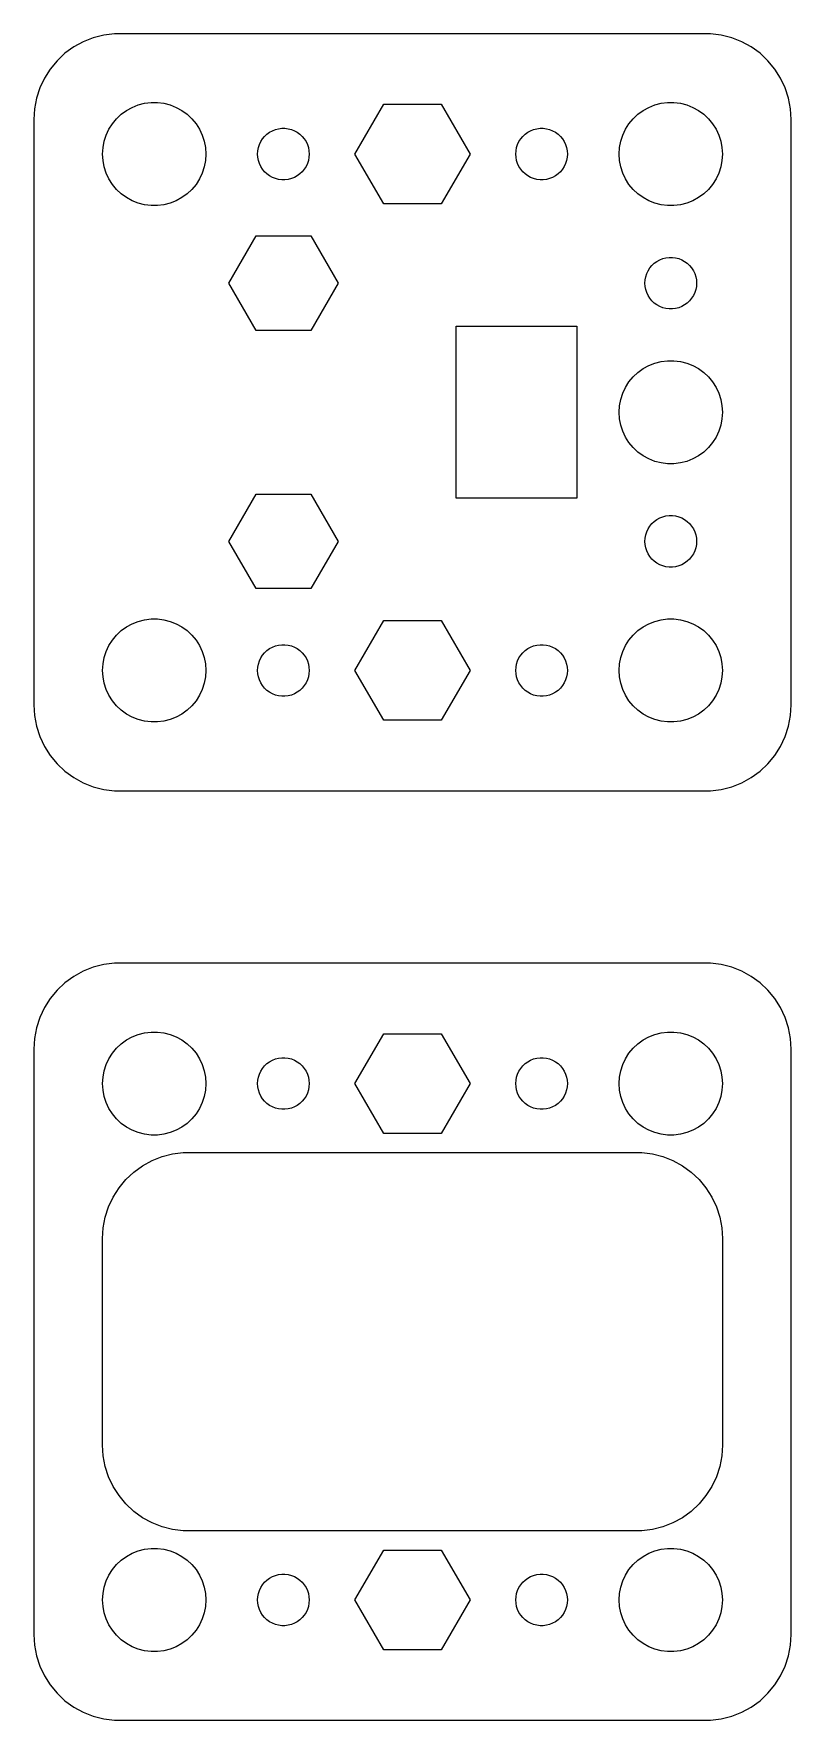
# Model space of a CAD drawing. Header units: metres. Extents: x 0.5 to 44.5, y 86 to 184.
import ezdxf

# ---------------------------------------------------------------- set-up
doc = ezdxf.new("R2010")
doc.units = ezdxf.units.M

msp = doc.modelspace()

# ---------------------------------------------------------------- linework, layer by layer
for p, q in [((3.37109, 183.524), (2.82086, 183.222)), ((3.95491, 183.755), (3.37109, 183.524)), ((4.56308, 183.911), (3.95491, 183.755)), ((5.18604, 183.99), (4.56308, 183.911)), ((39.8139, 183.99), (5.18604, 183.99)), ((40.4369, 183.911), (39.8139, 183.99)), ((41.0451, 183.755), (40.4369, 183.911)), ((41.6289, 183.524), (41.0451, 183.755)), ((42.1791, 183.222), (41.6289, 183.524)), ((1.85515, 182.423), (1.45491, 181.939)), ((2.31287, 182.853), (1.85515, 182.423)), ((2.82086, 183.222), (2.31287, 182.853)), ((42.6871, 182.853), (42.1791, 183.222)), ((43.1448, 182.423), (42.6871, 182.853)), ((43.5451, 181.939), (43.1448, 182.423)), ((1.11845, 181.409), (0.85111, 180.841)), ((1.45491, 181.939), (1.11845, 181.409)), ((43.8815, 181.409), (43.5451, 181.939)), ((44.1489, 180.841), (43.8815, 181.409)), ((0.85111, 180.841), (0.65707, 180.243)), ((44.3429, 180.243), (44.1489, 180.841)), ((0.53941, 179.627), (0.5, 179)), ((0.65707, 180.243), (0.53941, 179.627)), ((5.31308, 179.054), (5.58772, 179.312)), ((5.58772, 179.312), (5.89252, 179.533)), ((5.89252, 179.533), (6.22266, 179.714)), ((6.22266, 179.714), (6.57294, 179.853)), ((6.57294, 179.853), (6.93785, 179.947)), ((6.93785, 179.947), (7.31161, 179.994)), ((7.31161, 179.994), (7.68837, 179.994)), ((7.68837, 179.994), (8.06213, 179.947)), ((8.06213, 179.947), (8.42705, 179.853)), ((8.42705, 179.853), (8.77733, 179.714)), ((8.77733, 179.714), (9.10747, 179.533)), ((9.10747, 179.533), (9.41226, 179.312)), ((9.41226, 179.312), (9.6869, 179.054)), ((19.1534, 177), (20.8267, 179.898)), ((20.8267, 179.898), (24.1733, 179.898)), ((24.1733, 179.898), (25.8466, 177)), ((35.3131, 179.054), (35.5877, 179.312)), ((35.5877, 179.312), (35.8925, 179.533)), ((35.8925, 179.533), (36.2227, 179.714)), ((36.2227, 179.714), (36.5729, 179.853)), ((36.5729, 179.853), (36.9379, 179.947)), ((36.9379, 179.947), (37.3116, 179.994)), ((37.3116, 179.994), (37.6884, 179.994)), ((37.6884, 179.994), (38.0621, 179.947)), ((38.0621, 179.947), (38.427, 179.853)), ((38.427, 179.853), (38.7773, 179.714)), ((38.7773, 179.714), (39.1075, 179.533)), ((39.1075, 179.533), (39.4123, 179.312)), ((39.4123, 179.312), (39.6869, 179.054)), ((44.4606, 179.627), (44.3429, 180.243)), ((44.5, 179), (44.4606, 179.627)), ((0.5, 179), (0.5, 145)), ((4.71066, 178.104), (4.87108, 178.445)), ((4.87108, 178.445), (5.07294, 178.763)), ((5.07294, 178.763), (5.31308, 179.054)), ((9.6869, 179.054), (9.92705, 178.763)), ((9.92705, 178.763), (10.1289, 178.445)), ((10.1289, 178.445), (10.2893, 178.104)), ((14.1963, 178.266), (14.3613, 178.357)), ((14.3613, 178.357), (14.5365, 178.427)), ((14.5365, 178.427), (14.7189, 178.473)), ((14.7189, 178.473), (14.9058, 178.497)), ((14.9058, 178.497), (15.0942, 178.497)), ((15.0942, 178.497), (15.2811, 178.473)), ((15.2811, 178.473), (15.4635, 178.427)), ((15.4635, 178.427), (15.6387, 178.357)), ((15.6387, 178.357), (15.8037, 178.266)), ((29.1963, 178.266), (29.3613, 178.357)), ((29.3613, 178.357), (29.5365, 178.427)), ((29.5365, 178.427), (29.7189, 178.473)), ((29.7189, 178.473), (29.9058, 178.497)), ((29.9058, 178.497), (30.0942, 178.497)), ((30.0942, 178.497), (30.2811, 178.473)), ((30.2811, 178.473), (30.4635, 178.427)), ((30.4635, 178.427), (30.6387, 178.357)), ((30.6387, 178.357), (30.8037, 178.266)), ((34.7107, 178.104), (34.8711, 178.445)), ((34.8711, 178.445), (35.0729, 178.763)), ((35.0729, 178.763), (35.3131, 179.054)), ((39.6869, 179.054), (39.927, 178.763)), ((39.927, 178.763), (40.1289, 178.445)), ((40.1289, 178.445), (40.2893, 178.104)), ((44.5, 145), (44.5, 179)), ((4.5, 177), (4.52365, 177.376)), ((4.52365, 177.376), (4.59424, 177.746)), ((4.59424, 177.746), (4.71066, 178.104)), ((10.2893, 178.104), (10.4057, 177.746)), ((10.4057, 177.746), (10.4763, 177.376)), ((10.4763, 177.376), (10.5, 177)), ((13.5118, 177.188), (13.5471, 177.373)), ((13.5471, 177.373), (13.6053, 177.552)), ((13.6053, 177.552), (13.6855, 177.723)), ((13.6855, 177.723), (13.7865, 177.882)), ((13.7865, 177.882), (13.9065, 178.027)), ((13.9065, 178.027), (14.0439, 178.156)), ((14.0439, 178.156), (14.1963, 178.266)), ((15.8037, 178.266), (15.9561, 178.156)), ((15.9561, 178.156), (16.0934, 178.027)), ((16.0934, 178.027), (16.2135, 177.882)), ((16.2135, 177.882), (16.3145, 177.723)), ((16.3145, 177.723), (16.3947, 177.552)), ((16.3947, 177.552), (16.4529, 177.373)), ((16.4529, 177.373), (16.4882, 177.188)), ((28.5118, 177.188), (28.5471, 177.373)), ((28.5471, 177.373), (28.6053, 177.552)), ((28.6053, 177.552), (28.6855, 177.723)), ((28.6855, 177.723), (28.7865, 177.882)), ((28.7865, 177.882), (28.9065, 178.027)), ((28.9065, 178.027), (29.0439, 178.156)), ((29.0439, 178.156), (29.1963, 178.266)), ((30.8037, 178.266), (30.9561, 178.156)), ((30.9561, 178.156), (31.0934, 178.027)), ((31.0934, 178.027), (31.2135, 177.882)), ((31.2135, 177.882), (31.3145, 177.723)), ((31.3145, 177.723), (31.3947, 177.552)), ((31.3947, 177.552), (31.4529, 177.373)), ((31.4529, 177.373), (31.4882, 177.188)), ((34.5, 177), (34.5237, 177.376)), ((34.5237, 177.376), (34.5942, 177.746)), ((34.5942, 177.746), (34.7107, 178.104)), ((40.2893, 178.104), (40.4057, 177.746)), ((40.4057, 177.746), (40.4763, 177.376)), ((40.4763, 177.376), (40.5, 177)), ((4.52365, 176.624), (4.5, 177)), ((4.59424, 176.254), (4.52365, 176.624)), ((10.4763, 176.624), (10.4057, 176.254)), ((10.5, 177), (10.4763, 176.624)), ((13.5, 177), (13.5118, 177.188)), ((13.5118, 176.812), (13.5, 177)), ((13.5471, 176.627), (13.5118, 176.812)), ((13.6053, 176.448), (13.5471, 176.627)), ((13.6855, 176.277), (13.6053, 176.448)), ((16.3947, 176.448), (16.3145, 176.277)), ((16.4529, 176.627), (16.3947, 176.448)), ((16.4882, 176.812), (16.4529, 176.627)), ((16.4882, 177.188), (16.5, 177)), ((16.5, 177), (16.4882, 176.812)), ((20.8267, 174.102), (19.1534, 177)), ((25.8466, 177), (24.1733, 174.102)), ((28.5, 177), (28.5118, 177.188)), ((28.5118, 176.812), (28.5, 177)), ((28.5471, 176.627), (28.5118, 176.812)), ((28.6053, 176.448), (28.5471, 176.627)), ((28.6855, 176.277), (28.6053, 176.448)), ((31.3947, 176.448), (31.3145, 176.277)), ((31.4529, 176.627), (31.3947, 176.448)), ((31.4882, 176.812), (31.4529, 176.627)), ((31.4882, 177.188), (31.5, 177)), ((31.5, 177), (31.4882, 176.812)), ((34.5237, 176.624), (34.5, 177)), ((34.5942, 176.254), (34.5237, 176.624)), ((40.4763, 176.624), (40.4057, 176.254)), ((40.5, 177), (40.4763, 176.624)), ((4.71066, 175.896), (4.59424, 176.254)), ((4.87108, 175.555), (4.71066, 175.896)), ((5.07294, 175.237), (4.87108, 175.555)), ((10.1289, 175.555), (9.92705, 175.237)), ((10.2893, 175.896), (10.1289, 175.555)), ((10.4057, 176.254), (10.2893, 175.896)), ((13.7865, 176.118), (13.6855, 176.277)), ((13.9065, 175.973), (13.7865, 176.118)), ((14.0439, 175.844), (13.9065, 175.973)), ((14.1963, 175.734), (14.0439, 175.844)), ((14.3613, 175.643), (14.1963, 175.734)), ((14.5365, 175.573), (14.3613, 175.643)), ((14.7189, 175.527), (14.5365, 175.573)), ((14.9058, 175.503), (14.7189, 175.527)), ((15.0942, 175.503), (14.9058, 175.503)), ((15.2811, 175.527), (15.0942, 175.503)), ((15.4635, 175.573), (15.2811, 175.527)), ((15.6387, 175.643), (15.4635, 175.573)), ((15.8037, 175.734), (15.6387, 175.643)), ((15.9561, 175.844), (15.8037, 175.734)), ((16.0934, 175.973), (15.9561, 175.844)), ((16.2135, 176.118), (16.0934, 175.973)), ((16.3145, 176.277), (16.2135, 176.118)), ((28.7865, 176.118), (28.6855, 176.277)), ((28.9065, 175.973), (28.7865, 176.118)), ((29.0439, 175.844), (28.9065, 175.973)), ((29.1963, 175.734), (29.0439, 175.844)), ((29.3613, 175.643), (29.1963, 175.734)), ((29.5365, 175.573), (29.3613, 175.643)), ((29.7189, 175.527), (29.5365, 175.573)), ((29.9058, 175.503), (29.7189, 175.527)), ((30.0942, 175.503), (29.9058, 175.503)), ((30.2811, 175.527), (30.0942, 175.503)), ((30.4635, 175.573), (30.2811, 175.527)), ((30.6387, 175.643), (30.4635, 175.573)), ((30.8037, 175.734), (30.6387, 175.643)), ((30.9561, 175.844), (30.8037, 175.734)), ((31.0934, 175.973), (30.9561, 175.844)), ((31.2135, 176.118), (31.0934, 175.973)), ((31.3145, 176.277), (31.2135, 176.118)), ((34.7107, 175.896), (34.5942, 176.254)), ((34.8711, 175.555), (34.7107, 175.896)), ((35.0729, 175.237), (34.8711, 175.555)), ((40.1289, 175.555), (39.927, 175.237)), ((40.2893, 175.896), (40.1289, 175.555)), ((40.4057, 176.254), (40.2893, 175.896)), ((5.31308, 174.946), (5.07294, 175.237)), ((5.58772, 174.688), (5.31308, 174.946)), ((5.89252, 174.467), (5.58772, 174.688)), ((6.22266, 174.286), (5.89252, 174.467)), ((9.10747, 174.467), (8.77733, 174.286)), ((9.41226, 174.688), (9.10747, 174.467)), ((9.6869, 174.946), (9.41226, 174.688)), ((9.92705, 175.237), (9.6869, 174.946)), ((35.3131, 174.946), (35.0729, 175.237)), ((35.5877, 174.688), (35.3131, 174.946)), ((35.8925, 174.467), (35.5877, 174.688)), ((36.2227, 174.286), (35.8925, 174.467)), ((39.1075, 174.467), (38.7773, 174.286)), ((39.4123, 174.688), (39.1075, 174.467)), ((39.6869, 174.946), (39.4123, 174.688)), ((39.927, 175.237), (39.6869, 174.946)), ((6.57294, 174.147), (6.22266, 174.286)), ((6.93785, 174.053), (6.57294, 174.147)), ((7.31161, 174.006), (6.93785, 174.053)), ((7.68837, 174.006), (7.31161, 174.006)), ((8.06213, 174.053), (7.68837, 174.006)), ((8.42705, 174.147), (8.06213, 174.053)), ((8.77733, 174.286), (8.42705, 174.147)), ((24.1733, 174.102), (20.8267, 174.102)), ((36.5729, 174.147), (36.2227, 174.286)), ((36.9379, 174.053), (36.5729, 174.147)), ((37.3116, 174.006), (36.9379, 174.053)), ((37.6884, 174.006), (37.3116, 174.006)), ((38.0621, 174.053), (37.6884, 174.006)), ((38.427, 174.147), (38.0621, 174.053)), ((38.7773, 174.286), (38.427, 174.147)), ((11.8265, 169.5), (13.4133, 172.248)), ((13.4133, 172.248), (16.5867, 172.248)), ((16.5867, 172.248), (18.1735, 169.5)), ((36.2865, 170.382), (36.4065, 170.527)), ((36.4065, 170.527), (36.5439, 170.656)), ((36.5439, 170.656), (36.6963, 170.766)), ((36.6963, 170.766), (36.8613, 170.857)), ((36.8613, 170.857), (37.0365, 170.927)), ((37.0365, 170.927), (37.2189, 170.973)), ((37.2189, 170.973), (37.4058, 170.997)), ((37.4058, 170.997), (37.5942, 170.997)), ((37.5942, 170.997), (37.7811, 170.973)), ((37.7811, 170.973), (37.9635, 170.927)), ((37.9635, 170.927), (38.1387, 170.857)), ((38.1387, 170.857), (38.3037, 170.766)), ((38.3037, 170.766), (38.4561, 170.656)), ((38.4561, 170.656), (38.5934, 170.527)), ((38.5934, 170.527), (38.7135, 170.382)), ((36, 169.5), (36.0118, 169.688)), ((36.0118, 169.688), (36.0471, 169.873)), ((36.0471, 169.873), (36.1053, 170.052)), ((36.1053, 170.052), (36.1855, 170.223)), ((36.1855, 170.223), (36.2865, 170.382)), ((38.7135, 170.382), (38.8145, 170.223)), ((38.8145, 170.223), (38.8947, 170.052)), ((38.8947, 170.052), (38.9529, 169.873)), ((38.9529, 169.873), (38.9882, 169.688)), ((38.9882, 169.688), (39, 169.5)), ((13.4133, 166.752), (11.8265, 169.5)), ((18.1735, 169.5), (16.5867, 166.752)), ((36.0118, 169.312), (36, 169.5)), ((36.0471, 169.127), (36.0118, 169.312)), ((36.1053, 168.948), (36.0471, 169.127)), ((36.1855, 168.777), (36.1053, 168.948)), ((36.2865, 168.618), (36.1855, 168.777)), ((36.4065, 168.473), (36.2865, 168.618)), ((38.7135, 168.618), (38.5934, 168.473)), ((38.8145, 168.777), (38.7135, 168.618)), ((38.8947, 168.948), (38.8145, 168.777)), ((38.9529, 169.127), (38.8947, 168.948)), ((38.9882, 169.312), (38.9529, 169.127)), ((39, 169.5), (38.9882, 169.312)), ((36.5439, 168.344), (36.4065, 168.473)), ((36.6963, 168.234), (36.5439, 168.344)), ((36.8613, 168.143), (36.6963, 168.234)), ((37.0365, 168.073), (36.8613, 168.143)), ((37.2189, 168.027), (37.0365, 168.073)), ((37.4058, 168.003), (37.2189, 168.027)), ((37.5942, 168.003), (37.4058, 168.003)), ((37.7811, 168.027), (37.5942, 168.003)), ((37.9635, 168.073), (37.7811, 168.027)), ((38.1387, 168.143), (37.9635, 168.073)), ((38.3037, 168.234), (38.1387, 168.143)), ((38.4561, 168.344), (38.3037, 168.234)), ((38.5934, 168.473), (38.4561, 168.344)), ((16.5867, 166.752), (13.4133, 166.752)), ((25.044, 157), (25.044, 167)), ((25.044, 167), (32.044, 167)), ((32.044, 167), (32.044, 157)), ((35.8925, 164.533), (36.2227, 164.714)), ((36.2227, 164.714), (36.5729, 164.853)), ((36.5729, 164.853), (36.9379, 164.947)), ((36.9379, 164.947), (37.3116, 164.994)), ((37.3116, 164.994), (37.6884, 164.994)), ((37.6884, 164.994), (38.0621, 164.947)), ((38.0621, 164.947), (38.427, 164.853)), ((38.427, 164.853), (38.7773, 164.714)), ((38.7773, 164.714), (39.1075, 164.533)), ((34.8711, 163.445), (35.0729, 163.763)), ((35.0729, 163.763), (35.3131, 164.054)), ((35.3131, 164.054), (35.5877, 164.312)), ((35.5877, 164.312), (35.8925, 164.533)), ((39.1075, 164.533), (39.4123, 164.312)), ((39.4123, 164.312), (39.6869, 164.054)), ((39.6869, 164.054), (39.927, 163.763)), ((39.927, 163.763), (40.1289, 163.445)), ((34.5237, 162.376), (34.5942, 162.746)), ((34.5942, 162.746), (34.7107, 163.104)), ((34.7107, 163.104), (34.8711, 163.445)), ((40.1289, 163.445), (40.2893, 163.104)), ((40.2893, 163.104), (40.4057, 162.746)), ((40.4057, 162.746), (40.4763, 162.376)), ((34.5, 162), (34.5237, 162.376)), ((34.5237, 161.624), (34.5, 162)), ((40.4763, 162.376), (40.5, 162)), ((40.5, 162), (40.4763, 161.624)), ((34.5942, 161.254), (34.5237, 161.624)), ((34.7107, 160.896), (34.5942, 161.254)), ((34.8711, 160.555), (34.7107, 160.896)), ((40.2893, 160.896), (40.1289, 160.555)), ((40.4057, 161.254), (40.2893, 160.896)), ((40.4763, 161.624), (40.4057, 161.254)), ((35.0729, 160.237), (34.8711, 160.555)), ((35.3131, 159.946), (35.0729, 160.237)), ((35.5877, 159.688), (35.3131, 159.946)), ((39.6869, 159.946), (39.4123, 159.688)), ((39.927, 160.237), (39.6869, 159.946)), ((40.1289, 160.555), (39.927, 160.237)), ((35.8925, 159.467), (35.5877, 159.688)), ((36.2227, 159.286), (35.8925, 159.467)), ((36.5729, 159.147), (36.2227, 159.286)), ((36.9379, 159.053), (36.5729, 159.147)), ((37.3116, 159.006), (36.9379, 159.053)), ((37.6884, 159.006), (37.3116, 159.006)), ((38.0621, 159.053), (37.6884, 159.006)), ((38.427, 159.147), (38.0621, 159.053)), ((38.7773, 159.286), (38.427, 159.147)), ((39.1075, 159.467), (38.7773, 159.286)), ((39.4123, 159.688), (39.1075, 159.467)), ((11.8265, 154.5), (13.4133, 157.248)), ((13.4133, 157.248), (16.5867, 157.248)), ((16.5867, 157.248), (18.1735, 154.5)), ((32.044, 157), (25.044, 157)), ((36.6963, 155.766), (36.8613, 155.857)), ((36.8613, 155.857), (37.0365, 155.927)), ((37.0365, 155.927), (37.2189, 155.973)), ((37.2189, 155.973), (37.4058, 155.997)), ((37.4058, 155.997), (37.5942, 155.997)), ((37.5942, 155.997), (37.7811, 155.973)), ((37.7811, 155.973), (37.9635, 155.927)), ((37.9635, 155.927), (38.1387, 155.857)), ((38.1387, 155.857), (38.3037, 155.766)), ((36.0118, 154.688), (36.0471, 154.873)), ((36.0471, 154.873), (36.1053, 155.052)), ((36.1053, 155.052), (36.1855, 155.223)), ((36.1855, 155.223), (36.2865, 155.382)), ((36.2865, 155.382), (36.4065, 155.527)), ((36.4065, 155.527), (36.5439, 155.656)), ((36.5439, 155.656), (36.6963, 155.766)), ((38.3037, 155.766), (38.4561, 155.656)), ((38.4561, 155.656), (38.5934, 155.527)), ((38.5934, 155.527), (38.7135, 155.382)), ((38.7135, 155.382), (38.8145, 155.223)), ((38.8145, 155.223), (38.8947, 155.052)), ((38.8947, 155.052), (38.9529, 154.873)), ((38.9529, 154.873), (38.9882, 154.688)), ((13.4133, 151.752), (11.8265, 154.5)), ((18.1735, 154.5), (16.5867, 151.752)), ((36, 154.5), (36.0118, 154.688)), ((36.0118, 154.312), (36, 154.5)), ((36.0471, 154.127), (36.0118, 154.312)), ((36.1053, 153.948), (36.0471, 154.127)), ((36.1855, 153.777), (36.1053, 153.948)), ((38.8947, 153.948), (38.8145, 153.777)), ((38.9529, 154.127), (38.8947, 153.948)), ((38.9882, 154.312), (38.9529, 154.127)), ((38.9882, 154.688), (39, 154.5)), ((39, 154.5), (38.9882, 154.312)), ((36.2865, 153.618), (36.1855, 153.777)), ((36.4065, 153.473), (36.2865, 153.618)), ((36.5439, 153.344), (36.4065, 153.473)), ((36.6963, 153.234), (36.5439, 153.344)), ((36.8613, 153.143), (36.6963, 153.234)), ((37.0365, 153.073), (36.8613, 153.143)), ((37.2189, 153.027), (37.0365, 153.073)), ((37.4058, 153.003), (37.2189, 153.027)), ((37.5942, 153.003), (37.4058, 153.003)), ((37.7811, 153.027), (37.5942, 153.003)), ((37.9635, 153.073), (37.7811, 153.027)), ((38.1387, 153.143), (37.9635, 153.073)), ((38.3037, 153.234), (38.1387, 153.143)), ((38.4561, 153.344), (38.3037, 153.234)), ((38.5934, 153.473), (38.4561, 153.344)), ((38.7135, 153.618), (38.5934, 153.473)), ((38.8145, 153.777), (38.7135, 153.618)), ((16.5867, 151.752), (13.4133, 151.752)), ((6.57294, 149.853), (6.93785, 149.947)), ((6.93785, 149.947), (7.31161, 149.994)), ((7.31161, 149.994), (7.68837, 149.994)), ((7.68837, 149.994), (8.06213, 149.947)), ((8.06213, 149.947), (8.42705, 149.853)), ((36.5729, 149.853), (36.9379, 149.947)), ((36.9379, 149.947), (37.3116, 149.994)), ((37.3116, 149.994), (37.6884, 149.994)), ((37.6884, 149.994), (38.0621, 149.947)), ((38.0621, 149.947), (38.427, 149.853)), ((5.07294, 148.763), (5.31308, 149.054)), ((5.31308, 149.054), (5.58772, 149.312)), ((5.58772, 149.312), (5.89252, 149.533)), ((5.89252, 149.533), (6.22266, 149.714)), ((6.22266, 149.714), (6.57294, 149.853)), ((8.42705, 149.853), (8.77733, 149.714)), ((8.77733, 149.714), (9.10747, 149.533)), ((9.10747, 149.533), (9.41226, 149.312)), ((9.41226, 149.312), (9.6869, 149.054)), ((9.6869, 149.054), (9.92705, 148.763)), ((19.1534, 147), (20.8267, 149.898)), ((20.8267, 149.898), (24.1733, 149.898)), ((24.1733, 149.898), (25.8466, 147)), ((35.0729, 148.763), (35.3131, 149.054)), ((35.3131, 149.054), (35.5877, 149.312)), ((35.5877, 149.312), (35.8925, 149.533)), ((35.8925, 149.533), (36.2227, 149.714)), ((36.2227, 149.714), (36.5729, 149.853)), ((38.427, 149.853), (38.7773, 149.714)), ((38.7773, 149.714), (39.1075, 149.533)), ((39.1075, 149.533), (39.4123, 149.312)), ((39.4123, 149.312), (39.6869, 149.054)), ((39.6869, 149.054), (39.927, 148.763)), ((4.59424, 147.746), (4.71066, 148.104)), ((4.71066, 148.104), (4.87108, 148.445)), ((4.87108, 148.445), (5.07294, 148.763)), ((9.92705, 148.763), (10.1289, 148.445)), ((10.1289, 148.445), (10.2893, 148.104)), ((10.2893, 148.104), (10.4057, 147.746)), ((13.7865, 147.882), (13.9065, 148.027)), ((13.9065, 148.027), (14.0439, 148.156)), ((14.0439, 148.156), (14.1963, 148.266)), ((14.1963, 148.266), (14.3613, 148.357)), ((14.3613, 148.357), (14.5365, 148.427)), ((14.5365, 148.427), (14.7189, 148.473)), ((14.7189, 148.473), (14.9058, 148.497)), ((14.9058, 148.497), (15.0942, 148.497)), ((15.0942, 148.497), (15.2811, 148.473)), ((15.2811, 148.473), (15.4635, 148.427)), ((15.4635, 148.427), (15.6387, 148.357)), ((15.6387, 148.357), (15.8037, 148.266)), ((15.8037, 148.266), (15.9561, 148.156)), ((15.9561, 148.156), (16.0934, 148.027)), ((16.0934, 148.027), (16.2135, 147.882)), ((28.7865, 147.882), (28.9065, 148.027)), ((28.9065, 148.027), (29.0439, 148.156)), ((29.0439, 148.156), (29.1963, 148.266)), ((29.1963, 148.266), (29.3613, 148.357)), ((29.3613, 148.357), (29.5365, 148.427)), ((29.5365, 148.427), (29.7189, 148.473)), ((29.7189, 148.473), (29.9058, 148.497)), ((29.9058, 148.497), (30.0942, 148.497)), ((30.0942, 148.497), (30.2811, 148.473)), ((30.2811, 148.473), (30.4635, 148.427)), ((30.4635, 148.427), (30.6387, 148.357)), ((30.6387, 148.357), (30.8037, 148.266)), ((30.8037, 148.266), (30.9561, 148.156)), ((30.9561, 148.156), (31.0934, 148.027)), ((31.0934, 148.027), (31.2135, 147.882)), ((34.5942, 147.746), (34.7107, 148.104)), ((34.7107, 148.104), (34.8711, 148.445)), ((34.8711, 148.445), (35.0729, 148.763)), ((39.927, 148.763), (40.1289, 148.445)), ((40.1289, 148.445), (40.2893, 148.104)), ((40.2893, 148.104), (40.4057, 147.746)), ((4.5, 147), (4.52365, 147.376)), ((4.52365, 146.624), (4.5, 147)), ((4.52365, 147.376), (4.59424, 147.746)), ((10.4057, 147.746), (10.4763, 147.376)), ((10.4763, 147.376), (10.5, 147)), ((10.5, 147), (10.4763, 146.624)), ((13.5, 147), (13.5118, 147.188)), ((13.5118, 146.812), (13.5, 147)), ((13.5118, 147.188), (13.5471, 147.373)), ((13.5471, 147.373), (13.6053, 147.552)), ((13.6053, 147.552), (13.6855, 147.723)), ((13.6855, 147.723), (13.7865, 147.882)), ((16.2135, 147.882), (16.3145, 147.723)), ((16.3145, 147.723), (16.3947, 147.552)), ((16.3947, 147.552), (16.4529, 147.373)), ((16.4529, 147.373), (16.4882, 147.188)), ((16.4882, 147.188), (16.5, 147)), ((16.5, 147), (16.4882, 146.812)), ((20.8267, 144.102), (19.1534, 147)), ((25.8466, 147), (24.1733, 144.102)), ((28.5, 147), (28.5118, 147.188)), ((28.5118, 146.812), (28.5, 147)), ((28.5118, 147.188), (28.5471, 147.373)), ((28.5471, 147.373), (28.6053, 147.552)), ((28.6053, 147.552), (28.6855, 147.723)), ((28.6855, 147.723), (28.7865, 147.882)), ((31.2135, 147.882), (31.3145, 147.723)), ((31.3145, 147.723), (31.3947, 147.552)), ((31.3947, 147.552), (31.4529, 147.373)), ((31.4529, 147.373), (31.4882, 147.188)), ((31.4882, 147.188), (31.5, 147)), ((31.5, 147), (31.4882, 146.812)), ((34.5, 147), (34.5237, 147.376)), ((34.5237, 146.624), (34.5, 147)), ((34.5237, 147.376), (34.5942, 147.746)), ((40.4057, 147.746), (40.4763, 147.376)), ((40.4763, 147.376), (40.5, 147)), ((40.5, 147), (40.4763, 146.624)), ((4.59424, 146.254), (4.52365, 146.624)), ((4.71066, 145.896), (4.59424, 146.254)), ((10.4057, 146.254), (10.2893, 145.896)), ((10.4763, 146.624), (10.4057, 146.254)), ((13.5471, 146.627), (13.5118, 146.812)), ((13.6053, 146.448), (13.5471, 146.627)), ((13.6855, 146.277), (13.6053, 146.448)), ((13.7865, 146.118), (13.6855, 146.277)), ((13.9065, 145.973), (13.7865, 146.118)), ((16.2135, 146.118), (16.0934, 145.973)), ((16.3145, 146.277), (16.2135, 146.118)), ((16.3947, 146.448), (16.3145, 146.277)), ((16.4529, 146.627), (16.3947, 146.448)), ((16.4882, 146.812), (16.4529, 146.627)), ((28.5471, 146.627), (28.5118, 146.812)), ((28.6053, 146.448), (28.5471, 146.627)), ((28.6855, 146.277), (28.6053, 146.448)), ((28.7865, 146.118), (28.6855, 146.277)), ((28.9065, 145.973), (28.7865, 146.118)), ((31.2135, 146.118), (31.0934, 145.973)), ((31.3145, 146.277), (31.2135, 146.118)), ((31.3947, 146.448), (31.3145, 146.277)), ((31.4529, 146.627), (31.3947, 146.448)), ((31.4882, 146.812), (31.4529, 146.627)), ((34.5942, 146.254), (34.5237, 146.624)), ((34.7107, 145.896), (34.5942, 146.254)), ((40.4057, 146.254), (40.2893, 145.896)), ((40.4763, 146.624), (40.4057, 146.254)), ((4.87108, 145.555), (4.71066, 145.896)), ((5.07294, 145.237), (4.87108, 145.555)), ((5.31308, 144.946), (5.07294, 145.237)), ((9.92705, 145.237), (9.6869, 144.946)), ((10.1289, 145.555), (9.92705, 145.237)), ((10.2893, 145.896), (10.1289, 145.555)), ((14.0439, 145.844), (13.9065, 145.973)), ((14.1963, 145.734), (14.0439, 145.844)), ((14.3613, 145.643), (14.1963, 145.734)), ((14.5365, 145.573), (14.3613, 145.643)), ((14.7189, 145.527), (14.5365, 145.573)), ((14.9058, 145.503), (14.7189, 145.527)), ((15.0942, 145.503), (14.9058, 145.503)), ((15.2811, 145.527), (15.0942, 145.503)), ((15.4635, 145.573), (15.2811, 145.527)), ((15.6387, 145.643), (15.4635, 145.573)), ((15.8037, 145.734), (15.6387, 145.643)), ((15.9561, 145.844), (15.8037, 145.734)), ((16.0934, 145.973), (15.9561, 145.844)), ((29.0439, 145.844), (28.9065, 145.973)), ((29.1963, 145.734), (29.0439, 145.844)), ((29.3613, 145.643), (29.1963, 145.734)), ((29.5365, 145.573), (29.3613, 145.643)), ((29.7189, 145.527), (29.5365, 145.573)), ((29.9058, 145.503), (29.7189, 145.527)), ((30.0942, 145.503), (29.9058, 145.503)), ((30.2811, 145.527), (30.0942, 145.503)), ((30.4635, 145.573), (30.2811, 145.527)), ((30.6387, 145.643), (30.4635, 145.573)), ((30.8037, 145.734), (30.6387, 145.643)), ((30.9561, 145.844), (30.8037, 145.734)), ((31.0934, 145.973), (30.9561, 145.844)), ((34.8711, 145.555), (34.7107, 145.896)), ((35.0729, 145.237), (34.8711, 145.555)), ((35.3131, 144.946), (35.0729, 145.237)), ((39.927, 145.237), (39.6869, 144.946)), ((40.1289, 145.555), (39.927, 145.237)), ((40.2893, 145.896), (40.1289, 145.555)), ((0.5, 145), (0.53941, 144.373)), ((0.53941, 144.373), (0.65707, 143.757)), ((5.58772, 144.688), (5.31308, 144.946)), ((5.89252, 144.467), (5.58772, 144.688)), ((6.22266, 144.286), (5.89252, 144.467)), ((6.57294, 144.147), (6.22266, 144.286)), ((6.93785, 144.053), (6.57294, 144.147)), ((7.31161, 144.006), (6.93785, 144.053)), ((8.06213, 144.053), (7.68837, 144.006)), ((8.42705, 144.147), (8.06213, 144.053)), ((8.77733, 144.286), (8.42705, 144.147)), ((9.10747, 144.467), (8.77733, 144.286)), ((9.41226, 144.688), (9.10747, 144.467)), ((9.6869, 144.946), (9.41226, 144.688)), ((24.1733, 144.102), (20.8267, 144.102)), ((35.5877, 144.688), (35.3131, 144.946)), ((35.8925, 144.467), (35.5877, 144.688)), ((36.2227, 144.286), (35.8925, 144.467)), ((36.5729, 144.147), (36.2227, 144.286)), ((36.9379, 144.053), (36.5729, 144.147)), ((37.3116, 144.006), (36.9379, 144.053)), ((38.0621, 144.053), (37.6884, 144.006)), ((38.427, 144.147), (38.0621, 144.053)), ((38.7773, 144.286), (38.427, 144.147)), ((39.1075, 144.467), (38.7773, 144.286)), ((39.4123, 144.688), (39.1075, 144.467)), ((39.6869, 144.946), (39.4123, 144.688)), ((44.3429, 143.757), (44.4606, 144.373)), ((44.4606, 144.373), (44.5, 145)), ((0.65707, 143.757), (0.85111, 143.159)), ((0.85111, 143.159), (1.11845, 142.591)), ((7.68837, 144.006), (7.31161, 144.006)), ((37.6884, 144.006), (37.3116, 144.006)), ((43.8815, 142.591), (44.1489, 143.159)), ((44.1489, 143.159), (44.3429, 143.757)), ((1.11845, 142.591), (1.45491, 142.061)), ((43.5451, 142.061), (43.8815, 142.591)), ((1.45491, 142.061), (1.85515, 141.577)), ((1.85515, 141.577), (2.31287, 141.147)), ((2.31287, 141.147), (2.82086, 140.778)), ((42.1791, 140.778), (42.6871, 141.147)), ((42.6871, 141.147), (43.1448, 141.577)), ((43.1448, 141.577), (43.5451, 142.061)), ((2.82086, 140.778), (3.37109, 140.476)), ((3.37109, 140.476), (3.95491, 140.245)), ((3.95491, 140.245), (4.56308, 140.089)), ((40.4369, 140.089), (41.0451, 140.245)), ((41.0451, 140.245), (41.6289, 140.476)), ((41.6289, 140.476), (42.1791, 140.778)), ((4.56308, 140.089), (5.18604, 140.01)), ((5.18604, 140.01), (39.8139, 140.01)), ((39.8139, 140.01), (40.4369, 140.089)), ((3.37109, 129.524), (2.82086, 129.222)), ((3.95491, 129.755), (3.37109, 129.524)), ((4.56308, 129.911), (3.95491, 129.755)), ((5.18604, 129.99), (4.56308, 129.911)), ((39.8139, 129.99), (5.18604, 129.99)), ((40.4369, 129.911), (39.8139, 129.99)), ((41.0451, 129.755), (40.4369, 129.911)), ((41.6289, 129.524), (41.0451, 129.755)), ((42.1791, 129.222), (41.6289, 129.524)), ((1.85515, 128.423), (1.45491, 127.939)), ((2.31287, 128.853), (1.85515, 128.423)), ((2.82086, 129.222), (2.31287, 128.853)), ((42.6871, 128.853), (42.1791, 129.222)), ((43.1448, 128.423), (42.6871, 128.853)), ((43.5451, 127.939), (43.1448, 128.423)), ((1.11845, 127.409), (0.85111, 126.841)), ((1.45491, 127.939), (1.11845, 127.409)), ((43.8815, 127.409), (43.5451, 127.939)), ((44.1489, 126.841), (43.8815, 127.409)), ((0.85111, 126.841), (0.65707, 126.243)), ((44.3429, 126.243), (44.1489, 126.841)), ((0.53941, 125.627), (0.5, 125)), ((0.65707, 126.243), (0.53941, 125.627)), ((5.58772, 125.312), (5.89252, 125.533)), ((5.89252, 125.533), (6.22266, 125.714)), ((6.22266, 125.714), (6.57294, 125.853)), ((6.57294, 125.853), (6.93785, 125.947)), ((6.93785, 125.947), (7.31161, 125.994)), ((7.31161, 125.994), (7.68837, 125.994)), ((7.68837, 125.994), (8.06213, 125.947)), ((8.06213, 125.947), (8.42705, 125.853)), ((8.42705, 125.853), (8.77733, 125.714)), ((8.77733, 125.714), (9.10747, 125.533)), ((9.10747, 125.533), (9.41226, 125.312)), ((19.1534, 123), (20.8267, 125.898)), ((20.8267, 125.898), (24.1733, 125.898)), ((24.1733, 125.898), (25.8466, 123)), ((35.5877, 125.312), (35.8925, 125.533)), ((35.8925, 125.533), (36.2227, 125.714)), ((36.2227, 125.714), (36.5729, 125.853)), ((36.5729, 125.853), (36.9379, 125.947)), ((36.9379, 125.947), (37.3116, 125.994)), ((37.3116, 125.994), (37.6884, 125.994)), ((37.6884, 125.994), (38.0621, 125.947)), ((38.0621, 125.947), (38.427, 125.853)), ((38.427, 125.853), (38.7773, 125.714)), ((38.7773, 125.714), (39.1075, 125.533)), ((39.1075, 125.533), (39.4123, 125.312)), ((44.4606, 125.627), (44.3429, 126.243)), ((44.5, 125), (44.4606, 125.627)), ((0.5, 125), (0.5, 91)), ((4.71066, 124.104), (4.87108, 124.445)), ((4.87108, 124.445), (5.07294, 124.763)), ((5.07294, 124.763), (5.31308, 125.054)), ((5.31308, 125.054), (5.58772, 125.312)), ((9.41226, 125.312), (9.6869, 125.054)), ((9.6869, 125.054), (9.92705, 124.763)), ((9.92705, 124.763), (10.1289, 124.445)), ((10.1289, 124.445), (10.2893, 124.104)), ((14.5365, 124.427), (14.7189, 124.473)), ((14.7189, 124.473), (14.9058, 124.497)), ((14.9058, 124.497), (15.0942, 124.497)), ((15.0942, 124.497), (15.2811, 124.473)), ((15.2811, 124.473), (15.4635, 124.427)), ((29.5365, 124.427), (29.7189, 124.473)), ((29.7189, 124.473), (29.9058, 124.497)), ((29.9058, 124.497), (30.0942, 124.497)), ((30.0942, 124.497), (30.2811, 124.473)), ((30.2811, 124.473), (30.4635, 124.427)), ((34.7107, 124.104), (34.8711, 124.445)), ((34.8711, 124.445), (35.0729, 124.763)), ((35.0729, 124.763), (35.3131, 125.054)), ((35.3131, 125.054), (35.5877, 125.312)), ((39.4123, 125.312), (39.6869, 125.054)), ((39.6869, 125.054), (39.927, 124.763)), ((39.927, 124.763), (40.1289, 124.445)), ((40.1289, 124.445), (40.2893, 124.104)), ((44.5, 91), (44.5, 125)), ((4.52365, 123.376), (4.59424, 123.746)), ((4.59424, 123.746), (4.71066, 124.104)), ((10.2893, 124.104), (10.4057, 123.746)), ((10.4057, 123.746), (10.4763, 123.376)), ((13.5471, 123.373), (13.6053, 123.552)), ((13.6053, 123.552), (13.6855, 123.723)), ((13.6855, 123.723), (13.7865, 123.882)), ((13.7865, 123.882), (13.9065, 124.027)), ((13.9065, 124.027), (14.0439, 124.156)), ((14.0439, 124.156), (14.1963, 124.266)), ((14.1963, 124.266), (14.3613, 124.357)), ((14.3613, 124.357), (14.5365, 124.427)), ((15.4635, 124.427), (15.6387, 124.357)), ((15.6387, 124.357), (15.8037, 124.266)), ((15.8037, 124.266), (15.9561, 124.156)), ((15.9561, 124.156), (16.0934, 124.027)), ((16.0934, 124.027), (16.2135, 123.882)), ((16.2135, 123.882), (16.3145, 123.723)), ((16.3145, 123.723), (16.3947, 123.552)), ((16.3947, 123.552), (16.4529, 123.373)), ((28.5471, 123.373), (28.6053, 123.552)), ((28.6053, 123.552), (28.6855, 123.723)), ((28.6855, 123.723), (28.7865, 123.882)), ((28.7865, 123.882), (28.9065, 124.027)), ((28.9065, 124.027), (29.0439, 124.156)), ((29.0439, 124.156), (29.1963, 124.266)), ((29.1963, 124.266), (29.3613, 124.357)), ((29.3613, 124.357), (29.5365, 124.427)), ((30.4635, 124.427), (30.6387, 124.357)), ((30.6387, 124.357), (30.8037, 124.266)), ((30.8037, 124.266), (30.9561, 124.156)), ((30.9561, 124.156), (31.0934, 124.027)), ((31.0934, 124.027), (31.2135, 123.882)), ((31.2135, 123.882), (31.3145, 123.723)), ((31.3145, 123.723), (31.3947, 123.552)), ((31.3947, 123.552), (31.4529, 123.373)), ((34.5237, 123.376), (34.5942, 123.746)), ((34.5942, 123.746), (34.7107, 124.104)), ((40.2893, 124.104), (40.4057, 123.746)), ((40.4057, 123.746), (40.4763, 123.376)), ((4.5, 123), (4.52365, 123.376)), ((4.52365, 122.624), (4.5, 123)), ((4.59424, 122.254), (4.52365, 122.624)), ((10.4763, 122.624), (10.4057, 122.254)), ((10.4763, 123.376), (10.5, 123)), ((10.5, 123), (10.4763, 122.624)), ((13.5, 123), (13.5118, 123.188)), ((13.5118, 122.812), (13.5, 123)), ((13.5118, 123.188), (13.5471, 123.373)), ((13.5471, 122.627), (13.5118, 122.812)), ((13.6053, 122.448), (13.5471, 122.627)), ((16.4529, 122.627), (16.3947, 122.448)), ((16.4529, 123.373), (16.4882, 123.188)), ((16.4882, 122.812), (16.4529, 122.627)), ((16.4882, 123.188), (16.5, 123)), ((16.5, 123), (16.4882, 122.812)), ((20.8267, 120.102), (19.1534, 123)), ((25.8466, 123), (24.1733, 120.102)), ((28.5, 123), (28.5118, 123.188)), ((28.5118, 122.812), (28.5, 123)), ((28.5118, 123.188), (28.5471, 123.373)), ((28.5471, 122.627), (28.5118, 122.812)), ((28.6053, 122.448), (28.5471, 122.627)), ((31.4529, 122.627), (31.3947, 122.448)), ((31.4529, 123.373), (31.4882, 123.188)), ((31.4882, 122.812), (31.4529, 122.627)), ((31.4882, 123.188), (31.5, 123)), ((31.5, 123), (31.4882, 122.812)), ((34.5, 123), (34.5237, 123.376)), ((34.5237, 122.624), (34.5, 123)), ((34.5942, 122.254), (34.5237, 122.624)), ((40.4763, 122.624), (40.4057, 122.254)), ((40.4763, 123.376), (40.5, 123)), ((40.5, 123), (40.4763, 122.624)), ((4.71066, 121.896), (4.59424, 122.254)), ((4.87108, 121.555), (4.71066, 121.896)), ((5.07294, 121.237), (4.87108, 121.555)), ((10.1289, 121.555), (9.92705, 121.237)), ((10.2893, 121.896), (10.1289, 121.555)), ((10.4057, 122.254), (10.2893, 121.896)), ((13.6855, 122.277), (13.6053, 122.448)), ((13.7865, 122.118), (13.6855, 122.277)), ((13.9065, 121.973), (13.7865, 122.118)), ((14.0439, 121.844), (13.9065, 121.973)), ((14.1963, 121.734), (14.0439, 121.844)), ((14.3613, 121.643), (14.1963, 121.734)), ((14.5365, 121.573), (14.3613, 121.643)), ((14.7189, 121.527), (14.5365, 121.573)), ((14.9058, 121.503), (14.7189, 121.527)), ((15.0942, 121.503), (14.9058, 121.503)), ((15.2811, 121.527), (15.0942, 121.503)), ((15.4635, 121.573), (15.2811, 121.527)), ((15.6387, 121.643), (15.4635, 121.573)), ((15.8037, 121.734), (15.6387, 121.643)), ((15.9561, 121.844), (15.8037, 121.734)), ((16.0934, 121.973), (15.9561, 121.844)), ((16.2135, 122.118), (16.0934, 121.973)), ((16.3145, 122.277), (16.2135, 122.118)), ((16.3947, 122.448), (16.3145, 122.277)), ((28.6855, 122.277), (28.6053, 122.448)), ((28.7865, 122.118), (28.6855, 122.277)), ((28.9065, 121.973), (28.7865, 122.118)), ((29.0439, 121.844), (28.9065, 121.973)), ((29.1963, 121.734), (29.0439, 121.844)), ((29.3613, 121.643), (29.1963, 121.734)), ((29.5365, 121.573), (29.3613, 121.643)), ((29.7189, 121.527), (29.5365, 121.573)), ((29.9058, 121.503), (29.7189, 121.527)), ((30.0942, 121.503), (29.9058, 121.503)), ((30.2811, 121.527), (30.0942, 121.503)), ((30.4635, 121.573), (30.2811, 121.527)), ((30.6387, 121.643), (30.4635, 121.573)), ((30.8037, 121.734), (30.6387, 121.643)), ((30.9561, 121.844), (30.8037, 121.734)), ((31.0934, 121.973), (30.9561, 121.844)), ((31.2135, 122.118), (31.0934, 121.973)), ((31.3145, 122.277), (31.2135, 122.118)), ((31.3947, 122.448), (31.3145, 122.277)), ((34.7107, 121.896), (34.5942, 122.254)), ((34.8711, 121.555), (34.7107, 121.896)), ((35.0729, 121.237), (34.8711, 121.555)), ((40.1289, 121.555), (39.927, 121.237)), ((40.2893, 121.896), (40.1289, 121.555)), ((40.4057, 122.254), (40.2893, 121.896)), ((5.31308, 120.946), (5.07294, 121.237)), ((5.58772, 120.688), (5.31308, 120.946)), ((5.89252, 120.467), (5.58772, 120.688)), ((9.41226, 120.688), (9.10747, 120.467)), ((9.6869, 120.946), (9.41226, 120.688)), ((9.92705, 121.237), (9.6869, 120.946)), ((35.3131, 120.946), (35.0729, 121.237)), ((35.5877, 120.688), (35.3131, 120.946)), ((35.8925, 120.467), (35.5877, 120.688)), ((39.4123, 120.688), (39.1075, 120.467)), ((39.6869, 120.946), (39.4123, 120.688)), ((39.927, 121.237), (39.6869, 120.946)), ((6.22266, 120.286), (5.89252, 120.467)), ((6.57294, 120.147), (6.22266, 120.286)), ((6.93785, 120.053), (6.57294, 120.147)), ((7.31161, 120.006), (6.93785, 120.053)), ((7.68837, 120.006), (7.31161, 120.006)), ((8.06213, 120.053), (7.68837, 120.006)), ((8.42705, 120.147), (8.06213, 120.053)), ((8.77733, 120.286), (8.42705, 120.147)), ((9.10747, 120.467), (8.77733, 120.286)), ((24.1733, 120.102), (20.8267, 120.102)), ((36.2227, 120.286), (35.8925, 120.467)), ((36.5729, 120.147), (36.2227, 120.286)), ((36.9379, 120.053), (36.5729, 120.147)), ((37.3116, 120.006), (36.9379, 120.053)), ((37.6884, 120.006), (37.3116, 120.006)), ((38.0621, 120.053), (37.6884, 120.006)), ((38.427, 120.147), (38.0621, 120.053)), ((38.7773, 120.286), (38.427, 120.147)), ((39.1075, 120.467), (38.7773, 120.286)), ((7.37109, 118.524), (7.95491, 118.755)), ((7.95491, 118.755), (8.56308, 118.911)), ((8.56308, 118.911), (9.18604, 118.99)), ((9.18604, 118.99), (35.8139, 118.99)), ((35.8139, 118.99), (36.4369, 118.911)), ((36.4369, 118.911), (37.0451, 118.755)), ((37.0451, 118.755), (37.6289, 118.524)), ((5.85515, 117.423), (6.31287, 117.853)), ((6.31287, 117.853), (6.82086, 118.222)), ((6.82086, 118.222), (7.37109, 118.524)), ((37.6289, 118.524), (38.1791, 118.222)), ((38.1791, 118.222), (38.6871, 117.853)), ((38.6871, 117.853), (39.1448, 117.423)), ((5.11845, 116.409), (5.45491, 116.939)), ((5.45491, 116.939), (5.85515, 117.423)), ((39.1448, 117.423), (39.5451, 116.939)), ((39.5451, 116.939), (39.8815, 116.409)), ((4.65707, 115.243), (4.8511, 115.841)), ((4.8511, 115.841), (5.11845, 116.409)), ((39.8815, 116.409), (40.1489, 115.841)), ((40.1489, 115.841), (40.3429, 115.243)), ((4.53941, 114.627), (4.65707, 115.243)), ((40.3429, 115.243), (40.4606, 114.627)), ((4.5, 114), (4.53941, 114.627)), ((4.5, 102), (4.5, 114)), ((40.4606, 114.627), (40.5, 114)), ((40.5, 114), (40.5, 102)), ((4.53941, 101.373), (4.5, 102)), ((40.5, 102), (40.4606, 101.373)), ((4.65707, 100.757), (4.53941, 101.373)), ((40.4606, 101.373), (40.3429, 100.757)), ((4.8511, 100.159), (4.65707, 100.757)), ((5.11845, 99.5912), (4.8511, 100.159)), ((40.1489, 100.159), (39.8815, 99.5912)), ((40.3429, 100.757), (40.1489, 100.159)), ((5.45491, 99.0611), (5.11845, 99.5912)), ((5.85515, 98.5773), (5.45491, 99.0611)), ((39.5451, 99.0611), (39.1448, 98.5773)), ((39.8815, 99.5912), (39.5451, 99.0611)), ((6.31287, 98.1474), (5.85515, 98.5773)), ((6.82086, 97.7784), (6.31287, 98.1474)), ((38.6871, 98.1474), (38.1791, 97.7784)), ((39.1448, 98.5773), (38.6871, 98.1474)), ((7.37109, 97.4759), (6.82086, 97.7784)), ((7.95491, 97.2447), (7.37109, 97.4759)), ((8.56308, 97.0886), (7.95491, 97.2447)), ((9.18604, 97.0099), (8.56308, 97.0886)), ((35.8139, 97.0099), (9.18604, 97.0099)), ((36.4369, 97.0886), (35.8139, 97.0099)), ((37.0451, 97.2447), (36.4369, 97.0886)), ((37.6289, 97.4759), (37.0451, 97.2447)), ((38.1791, 97.7784), (37.6289, 97.4759)), ((5.07294, 94.7634), (5.31308, 95.0536)), ((5.31308, 95.0536), (5.58772, 95.3116)), ((5.58772, 95.3116), (5.89252, 95.533)), ((5.89252, 95.533), (6.22266, 95.7145)), ((6.22266, 95.7145), (6.57294, 95.8532)), ((6.57294, 95.8532), (6.93785, 95.9469)), ((6.93785, 95.9469), (7.31161, 95.9941)), ((7.31161, 95.9941), (7.68837, 95.9941)), ((7.68837, 95.9941), (8.06213, 95.9469)), ((8.06213, 95.9469), (8.42705, 95.8532)), ((8.42705, 95.8532), (8.77733, 95.7145)), ((8.77733, 95.7145), (9.10747, 95.533)), ((9.10747, 95.533), (9.41226, 95.3116)), ((9.41226, 95.3116), (9.6869, 95.0536)), ((9.6869, 95.0536), (9.92705, 94.7634)), ((19.1534, 93), (20.8267, 95.8982)), ((20.8267, 95.8982), (24.1733, 95.8982)), ((24.1733, 95.8982), (25.8466, 93)), ((35.0729, 94.7634), (35.3131, 95.0536)), ((35.3131, 95.0536), (35.5877, 95.3116)), ((35.5877, 95.3116), (35.8925, 95.533)), ((35.8925, 95.533), (36.2227, 95.7145)), ((36.2227, 95.7145), (36.5729, 95.8532)), ((36.5729, 95.8532), (36.9379, 95.9469)), ((36.9379, 95.9469), (37.3116, 95.9941)), ((37.3116, 95.9941), (37.6884, 95.9941)), ((37.6884, 95.9941), (38.0621, 95.9469)), ((38.0621, 95.9469), (38.427, 95.8532)), ((38.427, 95.8532), (38.7773, 95.7145)), ((38.7773, 95.7145), (39.1075, 95.533)), ((39.1075, 95.533), (39.4123, 95.3116)), ((39.4123, 95.3116), (39.6869, 95.0536)), ((39.6869, 95.0536), (39.927, 94.7634)), ((4.59424, 93.7461), (4.71066, 94.1044)), ((4.71066, 94.1044), (4.87108, 94.4453)), ((4.87108, 94.4453), (5.07294, 94.7634)), ((9.92705, 94.7634), (10.1289, 94.4453)), ((10.1289, 94.4453), (10.2893, 94.1044)), ((10.2893, 94.1044), (10.4057, 93.7461)), ((13.9065, 94.0268), (14.0439, 94.1558)), ((14.0439, 94.1558), (14.1963, 94.2665)), ((14.1963, 94.2665), (14.3613, 94.3573)), ((14.3613, 94.3573), (14.5365, 94.4266)), ((14.5365, 94.4266), (14.7189, 94.4734)), ((14.7189, 94.4734), (14.9058, 94.4971)), ((14.9058, 94.4971), (15.0942, 94.4971)), ((15.0942, 94.4971), (15.2811, 94.4734)), ((15.2811, 94.4734), (15.4635, 94.4266)), ((15.4635, 94.4266), (15.6387, 94.3573)), ((15.6387, 94.3573), (15.8037, 94.2665)), ((15.8037, 94.2665), (15.9561, 94.1558)), ((15.9561, 94.1558), (16.0934, 94.0268)), ((28.9065, 94.0268), (29.0439, 94.1558)), ((29.0439, 94.1558), (29.1963, 94.2665)), ((29.1963, 94.2665), (29.3613, 94.3573)), ((29.3613, 94.3573), (29.5365, 94.4266)), ((29.5365, 94.4266), (29.7189, 94.4734)), ((29.7189, 94.4734), (29.9058, 94.4971)), ((29.9058, 94.4971), (30.0942, 94.4971)), ((30.0942, 94.4971), (30.2811, 94.4734)), ((30.2811, 94.4734), (30.4635, 94.4266)), ((30.4635, 94.4266), (30.6387, 94.3573)), ((30.6387, 94.3573), (30.8037, 94.2665)), ((30.8037, 94.2665), (30.9561, 94.1558)), ((30.9561, 94.1558), (31.0934, 94.0268)), ((34.5942, 93.7461), (34.7107, 94.1044)), ((34.7107, 94.1044), (34.8711, 94.4453)), ((34.8711, 94.4453), (35.0729, 94.7634)), ((39.927, 94.7634), (40.1289, 94.4453)), ((40.1289, 94.4453), (40.2893, 94.1044)), ((40.2893, 94.1044), (40.4057, 93.7461)), ((4.5, 93), (4.52365, 93.376)), ((4.52365, 93.376), (4.59424, 93.7461)), ((10.4057, 93.7461), (10.4763, 93.376)), ((10.4763, 93.376), (10.5, 93)), ((13.5, 93), (13.5118, 93.188)), ((13.5118, 93.188), (13.5471, 93.373)), ((13.5471, 93.373), (13.6053, 93.5522)), ((13.6053, 93.5522), (13.6855, 93.7226)), ((13.6855, 93.7226), (13.7865, 93.8817)), ((13.7865, 93.8817), (13.9065, 94.0268)), ((16.0934, 94.0268), (16.2135, 93.8817)), ((16.2135, 93.8817), (16.3145, 93.7226)), ((16.3145, 93.7226), (16.3947, 93.5522)), ((16.3947, 93.5522), (16.4529, 93.373)), ((16.4529, 93.373), (16.4882, 93.188)), ((16.4882, 93.188), (16.5, 93)), ((28.5, 93), (28.5118, 93.188)), ((28.5118, 93.188), (28.5471, 93.373)), ((28.5471, 93.373), (28.6053, 93.5522)), ((28.6053, 93.5522), (28.6855, 93.7226)), ((28.6855, 93.7226), (28.7865, 93.8817)), ((28.7865, 93.8817), (28.9065, 94.0268)), ((31.0934, 94.0268), (31.2135, 93.8817)), ((31.2135, 93.8817), (31.3145, 93.7226)), ((31.3145, 93.7226), (31.3947, 93.5522)), ((31.3947, 93.5522), (31.4529, 93.373)), ((31.4529, 93.373), (31.4882, 93.188)), ((31.4882, 93.188), (31.5, 93)), ((34.5, 93), (34.5237, 93.376)), ((34.5237, 93.376), (34.5942, 93.7461)), ((40.4057, 93.7461), (40.4763, 93.376)), ((40.4763, 93.376), (40.5, 93)), ((4.52365, 92.624), (4.5, 93)), ((4.59424, 92.2539), (4.52365, 92.624)), ((4.71066, 91.8956), (4.59424, 92.2539)), ((10.4057, 92.2539), (10.2893, 91.8956)), ((10.4763, 92.624), (10.4057, 92.2539)), ((10.5, 93), (10.4763, 92.624)), ((13.5118, 92.812), (13.5, 93)), ((13.5471, 92.627), (13.5118, 92.812)), ((13.6053, 92.4478), (13.5471, 92.627)), ((13.6855, 92.2774), (13.6053, 92.4478)), ((13.7865, 92.1183), (13.6855, 92.2774)), ((13.9065, 91.9732), (13.7865, 92.1183)), ((16.2135, 92.1183), (16.0934, 91.9732)), ((16.3145, 92.2774), (16.2135, 92.1183)), ((16.3947, 92.4478), (16.3145, 92.2774)), ((16.4529, 92.627), (16.3947, 92.4478)), ((16.4882, 92.812), (16.4529, 92.627)), ((16.5, 93), (16.4882, 92.812)), ((20.8267, 90.1018), (19.1534, 93)), ((25.8466, 93), (24.1733, 90.1018)), ((28.5118, 92.812), (28.5, 93)), ((28.5471, 92.627), (28.5118, 92.812)), ((28.6053, 92.4478), (28.5471, 92.627)), ((28.6855, 92.2774), (28.6053, 92.4478)), ((28.7865, 92.1183), (28.6855, 92.2774)), ((28.9065, 91.9732), (28.7865, 92.1183)), ((31.2135, 92.1183), (31.0934, 91.9732)), ((31.3145, 92.2774), (31.2135, 92.1183)), ((31.3947, 92.4478), (31.3145, 92.2774)), ((31.4529, 92.627), (31.3947, 92.4478)), ((31.4882, 92.812), (31.4529, 92.627)), ((31.5, 93), (31.4882, 92.812)), ((34.5237, 92.624), (34.5, 93)), ((34.5942, 92.2539), (34.5237, 92.624)), ((34.7107, 91.8956), (34.5942, 92.2539)), ((40.4057, 92.2539), (40.2893, 91.8956)), ((40.4763, 92.624), (40.4057, 92.2539)), ((40.5, 93), (40.4763, 92.624)), ((4.87108, 91.5547), (4.71066, 91.8956)), ((5.07294, 91.2366), (4.87108, 91.5547)), ((5.31308, 90.9464), (5.07294, 91.2366)), ((9.92705, 91.2366), (9.6869, 90.9464)), ((10.1289, 91.5547), (9.92705, 91.2366)), ((10.2893, 91.8956), (10.1289, 91.5547)), ((14.0439, 91.8442), (13.9065, 91.9732)), ((14.1963, 91.7335), (14.0439, 91.8442)), ((14.3613, 91.6428), (14.1963, 91.7335)), ((14.5365, 91.5734), (14.3613, 91.6428)), ((14.7189, 91.5266), (14.5365, 91.5734)), ((14.9058, 91.503), (14.7189, 91.5266)), ((15.0942, 91.503), (14.9058, 91.503)), ((15.2811, 91.5266), (15.0942, 91.503)), ((15.4635, 91.5734), (15.2811, 91.5266)), ((15.6387, 91.6428), (15.4635, 91.5734)), ((15.8037, 91.7335), (15.6387, 91.6428)), ((15.9561, 91.8442), (15.8037, 91.7335)), ((16.0934, 91.9732), (15.9561, 91.8442)), ((29.0439, 91.8442), (28.9065, 91.9732)), ((29.1963, 91.7335), (29.0439, 91.8442)), ((29.3613, 91.6428), (29.1963, 91.7335)), ((29.5365, 91.5734), (29.3613, 91.6428)), ((29.7189, 91.5266), (29.5365, 91.5734)), ((29.9058, 91.503), (29.7189, 91.5266)), ((30.0942, 91.503), (29.9058, 91.503)), ((30.2811, 91.5266), (30.0942, 91.503)), ((30.4635, 91.5734), (30.2811, 91.5266)), ((30.6387, 91.6428), (30.4635, 91.5734)), ((30.8037, 91.7335), (30.6387, 91.6428)), ((30.9561, 91.8442), (30.8037, 91.7335)), ((31.0934, 91.9732), (30.9561, 91.8442)), ((34.8711, 91.5547), (34.7107, 91.8956)), ((35.0729, 91.2366), (34.8711, 91.5547)), ((35.3131, 90.9464), (35.0729, 91.2366)), ((39.927, 91.2366), (39.6869, 90.9464)), ((40.1289, 91.5547), (39.927, 91.2366)), ((40.2893, 91.8956), (40.1289, 91.5547)), ((0.5, 91), (0.53941, 90.3733)), ((0.53941, 90.3733), (0.65707, 89.7566)), ((5.58772, 90.6885), (5.31308, 90.9464)), ((5.89252, 90.467), (5.58772, 90.6885)), ((6.22266, 90.2855), (5.89252, 90.467)), ((6.57294, 90.1468), (6.22266, 90.2855)), ((6.93785, 90.0531), (6.57294, 90.1468)), ((8.42705, 90.1468), (8.06213, 90.0531)), ((8.77733, 90.2855), (8.42705, 90.1468)), ((9.10747, 90.467), (8.77733, 90.2855)), ((9.41226, 90.6885), (9.10747, 90.467)), ((9.6869, 90.9464), (9.41226, 90.6885)), ((35.5877, 90.6885), (35.3131, 90.9464)), ((35.8925, 90.467), (35.5877, 90.6885)), ((36.2227, 90.2855), (35.8925, 90.467)), ((36.5729, 90.1468), (36.2227, 90.2855)), ((36.9379, 90.0531), (36.5729, 90.1468)), ((38.427, 90.1468), (38.0621, 90.0531)), ((38.7773, 90.2855), (38.427, 90.1468)), ((39.1075, 90.467), (38.7773, 90.2855)), ((39.4123, 90.6885), (39.1075, 90.467)), ((39.6869, 90.9464), (39.4123, 90.6885)), ((44.3429, 89.7566), (44.4606, 90.3733)), ((44.4606, 90.3733), (44.5, 91)), ((0.65707, 89.7566), (0.85111, 89.1594)), ((7.31161, 90.0059), (6.93785, 90.0531)), ((7.68837, 90.0059), (7.31161, 90.0059)), ((8.06213, 90.0531), (7.68837, 90.0059)), ((24.1733, 90.1018), (20.8267, 90.1018)), ((37.3116, 90.0059), (36.9379, 90.0531)), ((37.6884, 90.0059), (37.3116, 90.0059)), ((38.0621, 90.0531), (37.6884, 90.0059)), ((44.1489, 89.1594), (44.3429, 89.7566)), ((0.85111, 89.1594), (1.11845, 88.5912)), ((1.11845, 88.5912), (1.45491, 88.0611)), ((43.5451, 88.0611), (43.8815, 88.5912)), ((43.8815, 88.5912), (44.1489, 89.1594)), ((1.45491, 88.0611), (1.85515, 87.5773)), ((1.85515, 87.5773), (2.31287, 87.1474)), ((42.6871, 87.1474), (43.1448, 87.5773)), ((43.1448, 87.5773), (43.5451, 88.0611)), ((2.31287, 87.1474), (2.82086, 86.7784)), ((2.82086, 86.7784), (3.37109, 86.4759)), ((3.37109, 86.4759), (3.95491, 86.2447)), ((3.95491, 86.2447), (4.56308, 86.0886)), ((40.4369, 86.0886), (41.0451, 86.2447)), ((41.0451, 86.2447), (41.6289, 86.4759)), ((41.6289, 86.4759), (42.1791, 86.7784)), ((42.1791, 86.7784), (42.6871, 87.1474)), ((4.56308, 86.0886), (5.18604, 86.0099)), ((5.18604, 86.0099), (39.8139, 86.0099)), ((39.8139, 86.0099), (40.4369, 86.0886))]:
    msp.add_line(p, q)

doc.saveas('drawing.dxf')
